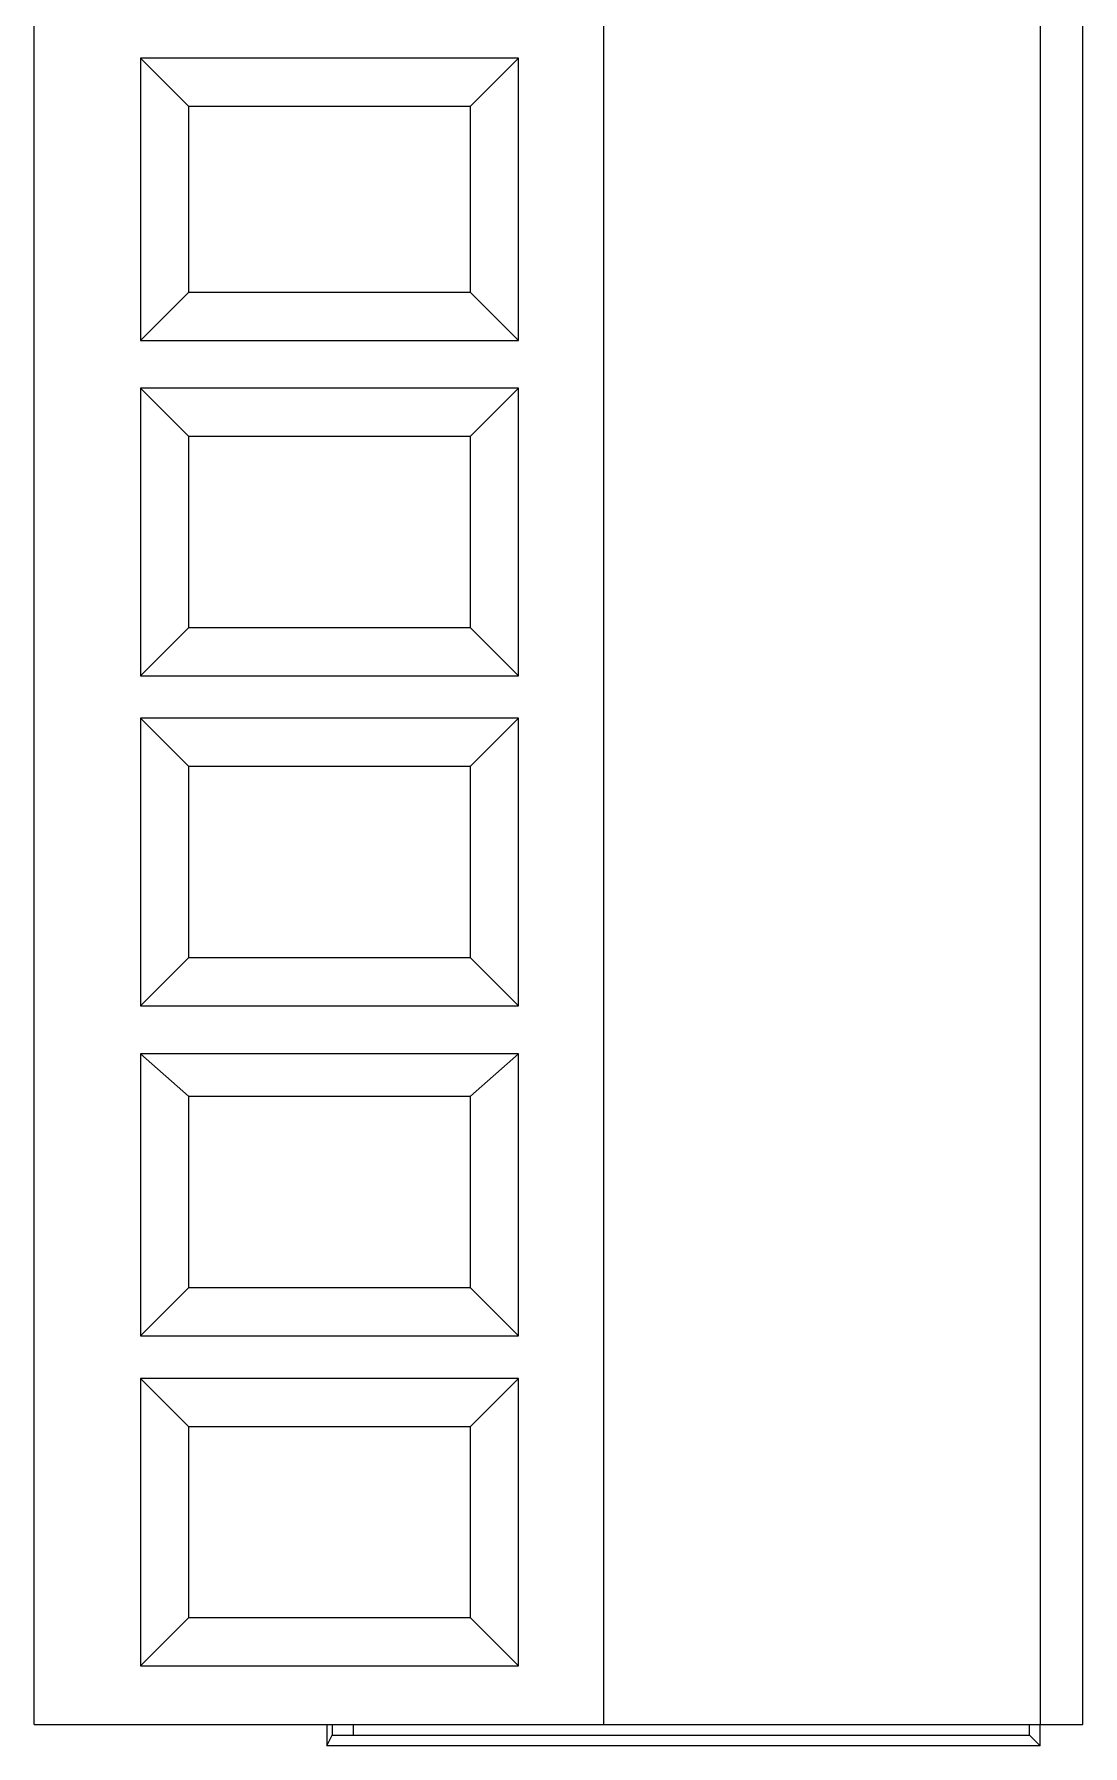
# Model space of a CAD drawing. Header units: millimetres. Extents: x 41 to 1635, y 11 to 1528.
# Drawn here: x 964.54 to 975.7, y 1161.82 to 1180.03 of the extents above; entities that cross this region are included whole.
import ezdxf

# ---------------------------------------------------------------- set-up
doc = ezdxf.new("R2010")
doc.units = ezdxf.units.MM
doc.header["$LTSCALE"] = 8
doc.layers.add('Layer1', color=3, linetype='CONTINUOUS')
doc.layers.add('PDF_Geometry', color=7, linetype='CONTINUOUS')

# ---------------------------------------------------------------- blocks, each defined once
blk = doc.blocks.new('28SS211R')
at = {"layer": 'PDF_Geometry', "lineweight": 9}
for points in [[(22.667, -3.384), (22.667, -3.781), (22.667, -36.242)], [(11.96, -36.242), (11.96, -3.781)], [(11.96, -36.242), (23.12, -36.242), (23.12, -3.781)], [(18.022, -36.242), (18.022, -3.781)], [(13.093, -18.51), (13.093, -21.513)], [(13.093, -18.51), (13.603, -19.02), (13.603, -21.003)], [(17.115, -18.51), (13.093, -18.51)], [(13.603, -19.02), (16.605, -19.02), (17.115, -18.51)], [(17.115, -21.513), (17.115, -18.51)], [(17.115, -21.513), (16.605, -21.003), (16.605, -19.02)], [(16.605, -21.003), (13.603, -21.003), (13.093, -21.513)], [(13.093, -21.513), (17.115, -21.513)], [(13.093, -22.023), (13.093, -25.082)], [(13.093, -22.023), (13.603, -22.533), (13.603, -24.572)], [(17.115, -22.023), (13.093, -22.023)], [(13.603, -22.533), (16.605, -22.533), (17.115, -22.023)], [(17.115, -25.082), (17.115, -22.023)], [(17.115, -25.082), (16.605, -24.572), (16.605, -22.533)], [(16.605, -24.572), (13.603, -24.572), (13.093, -25.082)], [(13.093, -25.082), (17.115, -25.082)], [(13.093, -25.535), (13.093, -28.594)], [(13.093, -25.535), (13.603, -26.045), (13.603, -28.084)], [(17.115, -25.535), (13.093, -25.535)], [(13.603, -26.045), (16.605, -26.045), (17.115, -25.535)], [(17.115, -28.594), (17.115, -25.535)], [(17.115, -28.594), (16.605, -28.084), (16.605, -26.045)], [(16.605, -28.084), (13.603, -28.084), (13.093, -28.594)], [(13.093, -28.594), (17.115, -28.594)], [(13.093, -29.104), (13.093, -32.107)], [(13.093, -29.104), (13.603, -29.557), (13.603, -31.597)], [(17.115, -29.104), (13.093, -29.104)], [(13.603, -29.557), (16.605, -29.557), (17.115, -29.104)], [(17.115, -32.107), (17.115, -29.104)], [(17.115, -32.107), (16.605, -31.597), (16.605, -29.557)], [(16.605, -31.597), (13.603, -31.597), (13.093, -32.107)], [(13.093, -32.107), (17.115, -32.107)], [(13.093, -32.56), (13.093, -35.619)], [(13.093, -32.56), (13.603, -33.07), (13.603, -35.109)], [(17.115, -32.56), (13.093, -32.56)], [(13.603, -33.07), (16.605, -33.07), (17.115, -32.56)], [(17.115, -35.619), (17.115, -32.56)], [(17.115, -35.619), (16.605, -35.109), (16.605, -33.07)], [(16.605, -35.109), (13.603, -35.109), (13.093, -35.619)], [(13.093, -35.619), (17.115, -35.619)], [(15.076, -36.242), (15.076, -36.469)], [(15.133, -36.242), (15.133, -36.355)], [(15.359, -36.355), (15.359, -36.242)], [(22.554, -36.355), (22.554, -36.242)], [(22.554, -36.355), (22.667, -36.469), (22.667, -36.242)], [(22.667, -36.469), (15.076, -36.469), (15.133, -36.355)], [(15.133, -36.355), (22.554, -36.355)]]:
    blk.add_lwpolyline(points, dxfattribs=at)

msp = doc.modelspace()

# ---------------------------------------------------------------- block references
at = {"layer": 'Layer1'}
msp.add_blockref('28SS211R', (952.583, 1198.284), dxfattribs=at)

doc.saveas('drawing.dxf')
